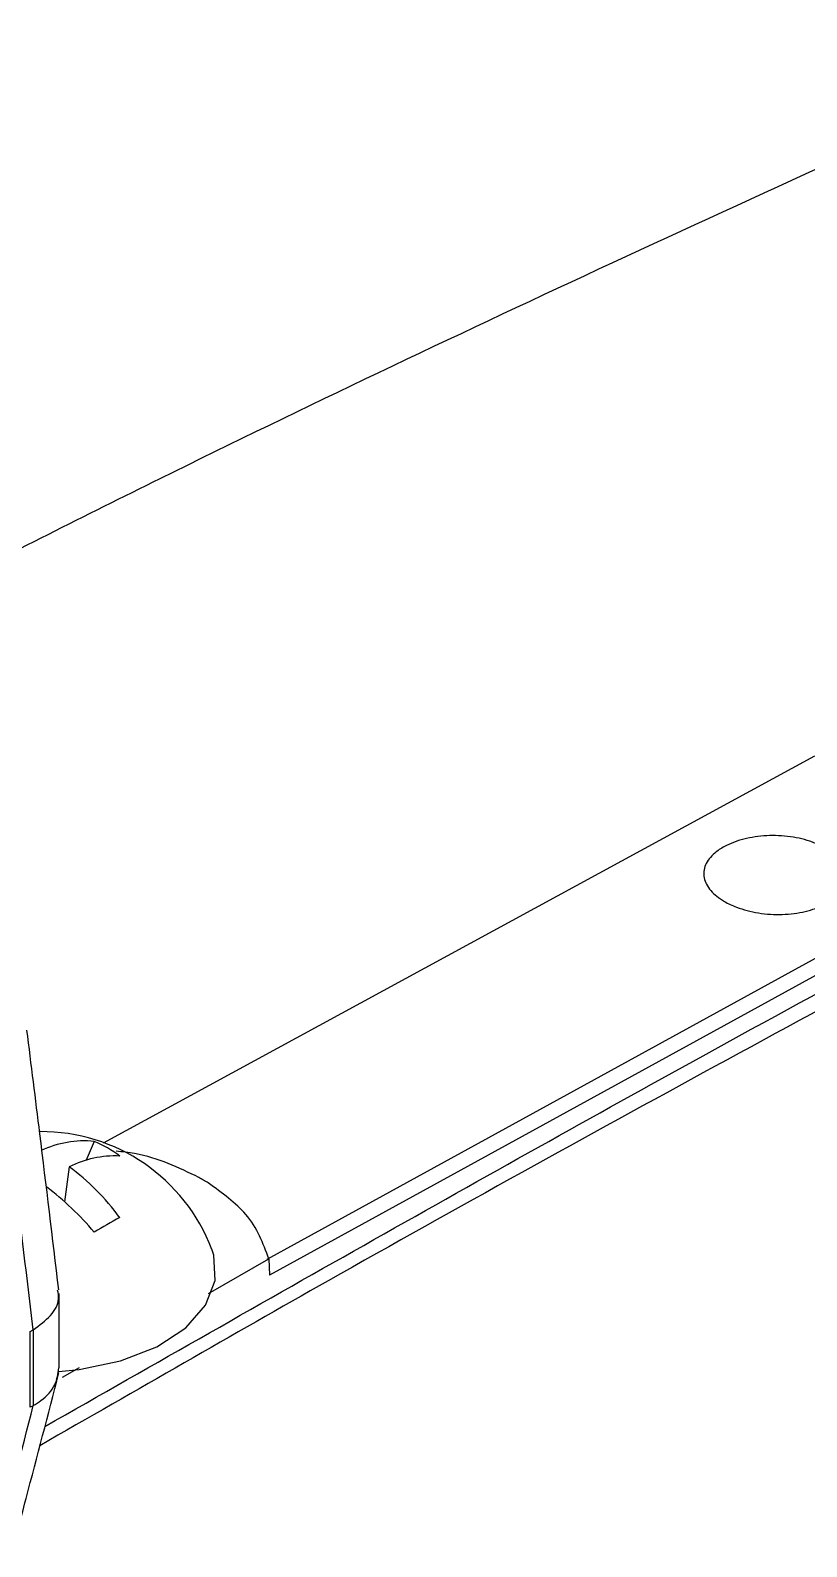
# Model space of a CAD drawing. Extents: x 16.5 to 113.1, y 4.4 to 84.5.
# Drawn here: x 81.75 to 82.798, y 69.129 to 71.175 of the extents above; entities that cross this region are included whole.
import ezdxf

# ---------------------------------------------------------------- set-up
doc = ezdxf.new("R2010")
doc.units = 0
doc.header["$MEASUREMENT"] = 0
doc.layers.add('OBJECT', color=7, linetype='CONTINUOUS')

msp = doc.modelspace()

# ---------------------------------------------------------------- linework, layer by layer
at = {"layer": 'OBJECT'}
for p, q in [((81.8487, 69.674), (82.8085, 70.1965)), ((82.0694, 69.5172), (83.0518, 70.0561)), ((83.0614, 70.0381), (82.0725, 69.4955)), ((81.836, 69.6762), (81.8252, 69.6507)), ((81.8022, 69.6418), (81.7961, 69.5948)), ((81.9902, 69.4709), (82.0718, 69.5176)), ((82.0718, 69.5176), (82.0725, 69.4955)), ((81.7886, 69.3705), (81.7886, 69.471)), ((81.7498, 69.4195), (81.7535, 69.4217)), ((81.7498, 69.3175), (81.7498, 69.4195)), ((81.7535, 69.4217), (81.7535, 69.3196)), ((81.7934, 69.3582), (81.8161, 69.3712)), ((81.7535, 69.3196), (81.7498, 69.3175))]:
    msp.add_line(p, q, dxfattribs=at)
at = {"layer": 'OBJECT', "flags": 128}
msp.add_lwpolyline([(81.7882, 69.3658), (81.8158, 69.3684), (81.8715, 69.3799), (81.9204, 69.3991), (81.9595, 69.4248), (81.9864, 69.4552), (81.9993, 69.4885), (81.9974, 69.5226), (81.9948, 69.5306)], dxfattribs=at)
at = {"layer": 'OBJECT'}
for centre, radius, start, end in [((81.7643, 69.4428), 0.2466, 20.836, 90.3201), ((81.8227, 69.5407), 0.1361, 84.3771, 115.394), ((81.7715, 69.5246), 0.1648, 53.0801, 66.9253), ((81.8642, 69.518), 0.1385, 87.4103, 116.5872), ((81.6172, 69.3888), 0.3134, 36.1156, 53.8371), ((80.3726, 66.8333), 3.2221, 59.872, 60.1333), ((81.5433, 69.3094), 0.3812, 39.8408, 53.2277), ((82.4946, 68.4527), 1.2829, 119.1103, 120.8843)]:
    msp.add_arc(centre, radius, start, end, dxfattribs=at)
for centre, major_axis, ratio, start_param, end_param in [((80.6392, 65.0944), (-1.5893, 16.547), 0.094708, 4.96788, 4.983392), ((81.6686, 70.2687), (-0.0807, 0.8484), 0.104683, 3.189403, 3.192744), ((80.2225, 68.2219), (1.7697, 5.6286), 0.198355, 4.936908, 4.970599), ((81.6686, 69.0029), (0.1011, 0.3198), 0.201902, 0.213019, 0.217224)]:
    msp.add_ellipse(centre, major_axis=major_axis, ratio=ratio, start_param=start_param, end_param=end_param, dxfattribs=at)
for points, knots in [([(84.2711, 71.6112), (84.0848, 71.5357), (83.697, 71.3786), (83.1122, 71.1253), (82.516, 70.8542), (82.019, 70.6187), (81.7229, 70.4694), (81.6222, 70.4186)], [0, 0, 0, 0, 0.207955, 0.433014, 0.658319, 0.883829, 1, 1, 1, 1]), ([(81.7695, 69.2915), (82.0656, 69.4601), (82.7087, 69.8262), (83.6444, 70.3207), (84.283, 70.6319), (84.5751, 70.7742)], [0, 0, 0, 0, 0.316509, 0.687456, 1, 1, 1, 1]), ([(84.5751, 70.753), (84.4677, 70.7013), (84.1787, 70.5623), (83.7179, 70.3299), (83.1916, 70.0569), (82.6729, 69.7781), (82.1962, 69.5148), (81.8925, 69.3402), (81.7628, 69.2656)], [0, 0, 0, 0, 0.114723, 0.308603, 0.491735, 0.676074, 0.861621, 1, 1, 1, 1]), ([(82.8218, 70.0722), (82.8286, 70.0674), (82.8423, 70.0578), (82.8509, 70.0396), (82.8491, 70.0211), (82.8379, 70.0062), (82.8201, 69.9941), (82.7964, 69.9853), (82.765, 69.9813), (82.7323, 69.9834), (82.7056, 69.9904), (82.6833, 70.0009), (82.6666, 70.0142), (82.6576, 70.0316), (82.6594, 70.0493), (82.6706, 70.0638), (82.6884, 70.0758), (82.7121, 70.0848), (82.7435, 70.0895), (82.7761, 70.0881), (82.8031, 70.0817), (82.8165, 70.0749), (82.8218, 70.0722)], [0, 0, 0, 0, 0.053651, 0.107302, 0.16095, 0.214596, 0.24995, 0.303685, 0.357419, 0.411167, 0.464871, 0.499999, 0.553585, 0.60717, 0.66081, 0.714534, 0.75005, 0.803721, 0.857393, 0.911044, 0.96469, 1, 1, 1, 1]), ([(81.7883, 69.4757), (81.7798, 69.546), (81.7657, 69.663), (81.7511, 69.7798), (81.7452, 69.8264)], [0, 0, 0, 0, 0.60083, 1, 1, 1, 1]), ([(81.9772, 69.6275), (81.9501, 69.6406), (81.9163, 69.6571), (81.874, 69.662), (81.8656, 69.663)], [0, 0, 0, 0, 0.801098, 1, 1, 1, 1]), ([(82.0718, 69.5176), (82.064, 69.5385), (82.0497, 69.5771), (82.0087, 69.6066), (81.9899, 69.6201)], [0, 0, 0, 0, 0.54186, 1, 1, 1, 1]), ([(81.7537, 69.4218), (81.7622, 69.4281), (81.779, 69.4406), (81.7896, 69.46), (81.7874, 69.4716), (81.7866, 69.4755)], [0, 0, 0, 0, 0.396021, 0.792037, 1, 1, 1, 1]), ([(82.1822, 68.0207), (82.1238, 68.0896), (82.0071, 68.2273), (81.8214, 68.4192), (81.6287, 68.5985), (81.4317, 68.7609), (81.2337, 68.9041), (81.0343, 69.0291), (80.8329, 69.1356), (80.6335, 69.2213), (80.4392, 69.2854), (80.2496, 69.3283), (80.0632, 69.3517), (79.9438, 69.3487), (79.8841, 69.3473)], [0, 0, 0, 0, 0.082347, 0.164694, 0.249433, 0.334172, 0.416519, 0.498866, 0.583605, 0.668344, 0.750089, 0.831834, 0.915917, 1, 1, 1, 1]), ([(81.7316, 69.1472), (81.7358, 69.163), (81.7551, 69.2354), (81.7738, 69.3075), (81.7884, 69.3638)], [0, 0, 0, 0, 0.217981, 1, 1, 1, 1]), ([(81.7538, 69.3198), (81.7573, 69.3219), (81.7698, 69.3297), (81.7851, 69.3467), (81.7873, 69.3628), (81.7883, 69.3705)], [0, 0, 0, 0, 0.165872, 0.597654, 1, 1, 1, 1])]:
    msp.add_open_spline(points, degree=3, knots=knots, dxfattribs=at)

doc.saveas('drawing.dxf')
